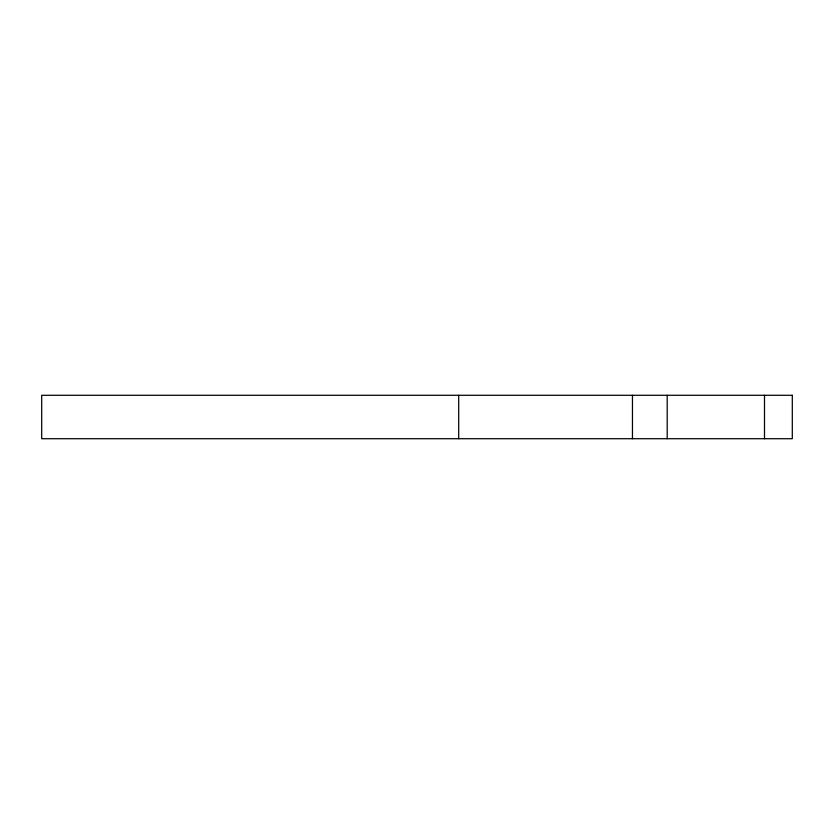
<?xml version="1.0" encoding="UTF-8"?>
<svg xmlns="http://www.w3.org/2000/svg" width="834" height="834" viewBox="0 0 834 834"><rect width="100%" height="100%" fill="white"/><g stroke="black" fill="none" stroke-linecap="round" stroke-linejoin="round"><path stroke-width="1.25" d="M764.497 395.285L764.497 438.715M667.2 395.285L667.2 438.715M632.453 395.285L632.453 438.715M458.7 395.285L458.7 438.715M792.3 395.285L41.7 395.285L41.7 438.715L792.3 438.715L792.3 395.285"/></g></svg>
